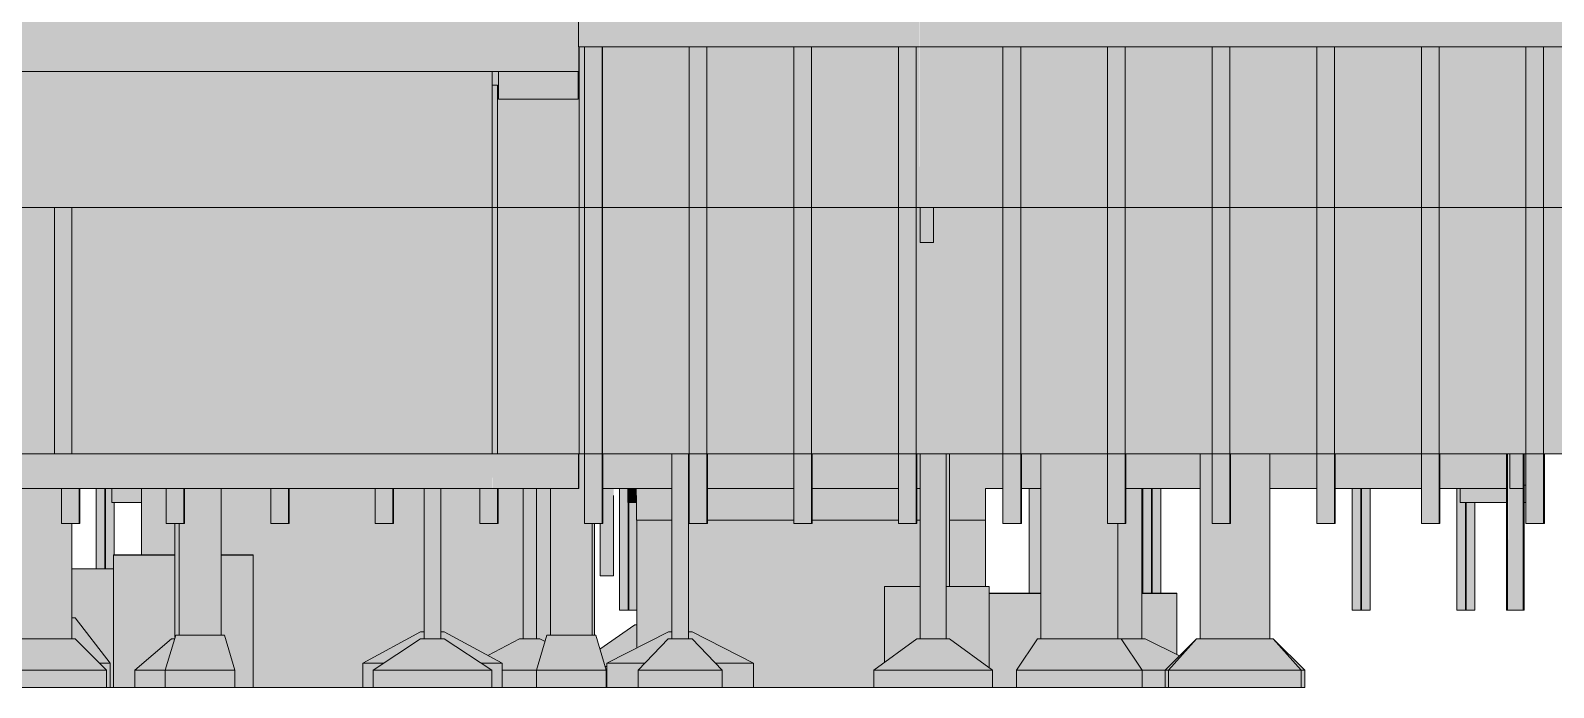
# Model space of a CAD drawing. Header units: centimetres. Extents: x -1139 to 26418, y -889 to 84390.
# Drawn here: x 12272 to 14455, y 73289 to 74231 of the extents above; entities that cross this region are included whole.
import ezdxf

# ---------------------------------------------------------------- set-up
doc = ezdxf.new("R2010")
doc.units = ezdxf.units.CM
doc.linetypes.add('Centro', pattern=[3.175, 0.635, -0.47625, 1.5875, -0.47625])
for name, color, linetype, lineweight in [('A-FLOR-LEVL', 7, 'Continuous', 9), ('A-WALL', 7, 'Continuous', 9), ('S-BEAM', 7, 'Continuous', 9), ('S-COLS', 7, 'Continuous', 9), ('S-FNDN', 7, 'Continuous', 9)]:
    doc.layers.add(name, color=color, linetype=linetype, lineweight=lineweight)

# ---------------------------------------------------------------- blocks, each defined once
blk = doc.blocks.new('PED_SAPATA_RET_R00_2019 - 180 180 29 120 70 25-3038506-CT401 - CORTE ESQ_ BARR')
at = {"layer": 'S-FNDN', "true_color": 0xc0c0c0}
for points in [[(923.2, 73314), (972.8, 73314), (942.8, 73359), (822.8, 73359), (792.8, 73314), (827.8, 73314)], [(923.4, 73289), (972.8, 73289), (972.8, 73314), (792.8, 73314), (792.8, 73289), (923.2, 73289)]]:
    blk.add_hatch(color=9, dxfattribs=at).paths.add_polyline_path(points, flags=0)
at = {"layer": 'S-FNDN'}
for p, q in [((792.8, 73314), (822.8, 73359)), ((822.8, 73359), (942.8, 73359)), ((942.8, 73359), (972.8, 73314)), ((972.8, 73314), (792.8, 73314)), ((792.8, 73314), (972.8, 73314)), ((792.8, 73289), (792.8, 73314)), ((972.8, 73314), (972.8, 73289)), ((972.8, 73289), (792.8, 73289))]:
    blk.add_line(p, q, dxfattribs=at)
blk = doc.blocks.new('PED_SAPATA_RET_R00_2019 - 200 200 34 110 70 25-3038503-CT401 - CORTE ESQ_ BARR')
at = {"layer": 'S-FNDN', "true_color": 0xc0c0c0}
h = blk.add_hatch(color=9, dxfattribs=at)
h.paths.add_polyline_path([(1010.75, 73314), (1050.75, 73359), (1005.75, 73314)], flags=0)
h.paths.add_polyline_path([(1200.75, 73314), (1205.75, 73314), (1160.75, 73359)], flags=0)
h = blk.add_hatch(color=9, dxfattribs=at)
h.paths.add_polyline_path([(1005.75, 73289), (1010.75, 73289), (1010.75, 73314), (1005.75, 73314)], flags=0)
h.paths.add_polyline_path([(1205.75, 73289), (1205.75, 73314), (1200.75, 73314), (1200.75, 73289)], flags=0)
at = {"layer": 'S-FNDN'}
for p, q in [((1005.75, 73314), (1050.75, 73359)), ((1160.75, 73359), (1205.75, 73314)), ((1010.75, 73314), (1005.75, 73314)), ((1005.75, 73314), (1010.75, 73314)), ((1005.75, 73289), (1005.75, 73314)), ((1205.75, 73314), (1200.75, 73314)), ((1200.75, 73314), (1205.75, 73314)), ((1205.75, 73314), (1205.75, 73289)), ((1010.75, 73289), (1005.75, 73289)), ((1205.75, 73289), (1200.75, 73289))]:
    blk.add_line(p, q, dxfattribs=at)
blk = doc.blocks.new('PED_SAPATA_RET_R00_2019 - 110 190 29 110 70 25-3038507-CT401 - CORTE ESQ_ BARR')
at = {"layer": 'S-FNDN', "true_color": 0xc0c0c0}
for points in [[(1155.7, 73314), (1200.7, 73314), (1160.7, 73359), (1050.7, 73359), (1010.7, 73314), (1111.6, 73314)], [(1155.7, 73289), (1200.7, 73289), (1200.7, 73314), (1010.7, 73314), (1010.7, 73289), (1111.6, 73289)]]:
    blk.add_hatch(color=9, dxfattribs=at).paths.add_polyline_path(points, flags=0)
at = {"layer": 'S-FNDN'}
for p, q in [((1010.7, 73314), (1050.7, 73359)), ((1050.7, 73359), (1160.7, 73359)), ((1160.7, 73359), (1200.7, 73314)), ((1200.7, 73314), (1010.7, 73314)), ((1010.7, 73314), (1200.7, 73314)), ((1010.7, 73289), (1010.7, 73314)), ((1200.7, 73314), (1200.7, 73289)), ((1200.7, 73289), (1010.7, 73289))]:
    blk.add_line(p, q, dxfattribs=at)
blk = doc.blocks.new('PED_SAPATA_RET_R00_2019 - 250 170 130 47 70 25-3038508-CT401 - CORTE ESQ_ BARR')
at = {"layer": 'S-FNDN', "true_color": 0xc0c0c0}
for points in [[(588.3, 73314), (758.3, 73314), (696.8, 73359), (649.8, 73359), (603.8, 73325.4)], [(588.3, 73289), (758.3, 73289), (758.3, 73314), (588.3, 73314)]]:
    blk.add_hatch(color=9, dxfattribs=at).paths.add_polyline_path(points, flags=0)
at = {"layer": 'S-FNDN'}
for p, q in [((588.3, 73314), (649.8, 73359)), ((649.8, 73359), (696.8, 73359)), ((696.8, 73359), (758.3, 73314)), ((758.3, 73314), (588.3, 73314)), ((588.3, 73314), (758.3, 73314)), ((588.3, 73289), (588.3, 73314)), ((758.3, 73314), (758.3, 73289)), ((758.3, 73289), (588.3, 73289))]:
    blk.add_line(p, q, dxfattribs=at)
blk = doc.blocks.new('PED_SAPATA_RET_R00_2019 - 410 210 210 34 80 35-3266670-CT401 - CORTE ESQ_ BARR')
at = {"layer": 'S-FNDN', "true_color": 0xc0c0c0}
h = blk.add_hatch(color=9, dxfattribs=at)
h.paths.add_polyline_path([(205.8, 73324), (260.3, 73324), (293.8, 73359), (298.8, 73359), (298.8, 73369), (293.8, 73369), (245.3, 73344.2)], flags=0)
h.paths.add_polyline_path([(370.8, 73324), (415.8, 73324), (327.8, 73369), (322.8, 73369), (322.8, 73359), (327.8, 73359), (361.2, 73324)], flags=0)
h = blk.add_hatch(color=9, dxfattribs=at)
h.paths.add_polyline_path([(250.8, 73289), (250.8, 73314), (260.3, 73324), (205.8, 73324), (205.8, 73289), (248.5, 73289)], flags=0)
h.paths.add_polyline_path([(370.8, 73289), (415.8, 73289), (415.8, 73324), (361.2, 73324), (370.8, 73314)], flags=0)
at = {"layer": 'S-FNDN'}
for p, q in [((205.8, 73324), (293.8, 73369)), ((293.8, 73369), (298.8, 73369)), ((322.8, 73369), (327.8, 73369)), ((327.8, 73369), (415.8, 73324)), ((260.3, 73324), (205.8, 73324)), ((205.8, 73324), (260.3, 73324)), ((205.8, 73289), (205.8, 73324)), ((415.8, 73324), (361.2, 73324)), ((361.2, 73324), (415.8, 73324)), ((415.8, 73324), (415.8, 73289)), ((250.8, 73289), (205.8, 73289)), ((415.8, 73289), (370.8, 73289))]:
    blk.add_line(p, q, dxfattribs=at)
blk = doc.blocks.new('PED_SAPATA_RET_R00_2019 - 150 200 110 29 70 25-3038518-CT401 - CORTE ESQ_ BARR')
at = {"layer": 'S-FNDN', "true_color": 0xc0c0c0}
for points in [[(85.7, 73314), (104.7, 73314), (117.1, 73355.1), (109.7, 73359), (80.7, 73359), (35.3, 73335.1), (55.8, 73324), (55.8, 73314)], [(85.7, 73289), (104.7, 73289), (104.7, 73314), (55.8, 73314), (55.8, 73289)]]:
    blk.add_hatch(color=9, dxfattribs=at).paths.add_polyline_path(points, flags=0)
at = {"layer": 'S-FNDN'}
for p, q in [((35.3, 73335.1), (80.7, 73359)), ((80.7, 73359), (109.7, 73359)), ((109.7, 73359), (117.1, 73355.1)), ((104.7, 73314), (55.8, 73314)), ((55.8, 73314), (104.7, 73314)), ((104.7, 73289), (55.8, 73289))]:
    blk.add_line(p, q, dxfattribs=at)
blk = doc.blocks.new('PED_SAPATA_RET_R00_2019 - 300 300 45 130 90 30-3038526-CT401 - CORTE ESQ_ BARR')
at = {"layer": 'S-FNDN', "true_color": 0xc0c0c0}
for points in [[(204.8, 73319), (205.8, 73319), (205.8, 73324), (248.5, 73345.9), (248.5, 73379), (245.7, 73379), (195.8, 73343.8), (203.3, 73319)], [(204.8, 73289), (205.8, 73289), (205.8, 73319), (203.3, 73319), (204.8, 73314)]]:
    blk.add_hatch(color=9, dxfattribs=at).paths.add_polyline_path(points, flags=0)
at = {"layer": 'S-FNDN'}
for p, q in [((195.8, 73343.8), (245.7, 73379)), ((245.7, 73379), (248.5, 73379)), ((205.8, 73319), (203.3, 73319)), ((203.3, 73319), (205.8, 73319)), ((205.8, 73289), (204.8, 73289))]:
    blk.add_line(p, q, dxfattribs=at)
blk = doc.blocks.new('PED_SAPATA_RET_R00_2019 - 240 240 70 59 70 25-3038530-CT401 - CORTE ESQ_ BARR')
at = {"layer": 'S-FNDN', "true_color": 0xc0c0c0}
for points in [[(972.8, 73314), (1005.7, 73314), (1026.3, 73334.6), (977.3, 73359), (942.8, 73359), (952.6, 73344.2)], [(972.8, 73289), (1005.7, 73289), (1005.7, 73314), (972.8, 73314)]]:
    blk.add_hatch(color=9, dxfattribs=at).paths.add_polyline_path(points, flags=0)
at = {"layer": 'S-FNDN'}
for p, q in [((942.8, 73359), (977.3, 73359)), ((1026.3, 73334.6), (977.3, 73359)), ((1005.7, 73314), (972.8, 73314)), ((972.8, 73314), (1005.7, 73314)), ((1005.7, 73289), (972.8, 73289))]:
    blk.add_line(p, q, dxfattribs=at)
blk = doc.blocks.new('PED_SAPATA_RET_R00_2019 - 240 470 - 135-3038532-CT401 - CORTE ESQ_ BARR')
at = {"layer": 'S-FNDN', "true_color": 0xc0c0c0}
h = blk.add_hatch(color=9, dxfattribs=at)
h.paths.add_polyline_path([(792.8, 73289), (792.8, 73314), (822.8, 73359), (827.7, 73359), (827.7, 73423.9), (753.8, 73423.9), (753.8, 73317.2), (758.3, 73314), (758.3, 73289), (791.9, 73289)], flags=0)
h.paths.add_polyline_path([(1022.7, 73336.4), (1022.7, 73423.9), (972.2, 73423.9), (972.8, 73359), (977.2, 73359), (1010.7, 73342.3)], flags=0)
blk.add_hatch(color=9, dxfattribs=at).paths.add_polyline_path([(1022.7, 73423.9), (1022.7, 73424), (1017.5, 73423.9)], flags=0)
at = {"layer": 'S-FNDN'}
for p, q in [((753.8, 73424), (827.7, 73424)), ((827.7, 73423.9), (753.8, 73423.9)), ((753.8, 73423.9), (827.7, 73423.9)), ((972.2, 73424), (1022.7, 73424)), ((1022.7, 73423.9), (972.2, 73423.9)), ((972.2, 73423.9), (1022.7, 73423.9)), ((1022.7, 73424), (1022.7, 73423.9)), ((1022.7, 73423.9), (1022.7, 73336.4)), ((792.8, 73289), (758.3, 73289))]:
    blk.add_line(p, q, dxfattribs=at)
blk = doc.blocks.new('PED_SAPATA_RET_R00_2019 - 300 500 - 170-3038537-CT401 - CORTE ESQ_ BARR')
at = {"layer": 'S-FNDN', "true_color": 0xc0c0c0}
blk.add_hatch(color=9, dxfattribs=at).paths.add_polyline_path([(-501.2, 73289), (-501.2, 73458.9), (-561.2, 73458.9), (-561.2, 73389), (-556.2, 73389), (-506.2, 73324), (-506.2, 73289)], flags=0)
at = {"layer": 'S-FNDN'}
for p, q in [((-561.2, 73459), (-501.2, 73459)), ((-501.2, 73458.9), (-561.2, 73458.9)), ((-561.2, 73458.9), (-501.2, 73458.9)), ((-501.2, 73289), (-506.2, 73289))]:
    blk.add_line(p, q, dxfattribs=at)
blk = doc.blocks.new('PED_SAPATA_RET_R00_2019 - 600 150 - 145-3038540-CT401 - CORTE ESQ_ BARR')
at = {"layer": 'S-FNDN', "true_color": 0xc0c0c0}
h = blk.add_hatch(color=9, dxfattribs=at)
h.paths.add_polyline_path([(753.8, 73317.2), (753.8, 73433.9), (691.8, 73433.9), (691.8, 73359), (696.8, 73359), (748.5, 73321.1)], flags=0)
h.paths.add_polyline_path([(603.8, 73325.4), (649.8, 73359), (654.8, 73359), (654.8, 73433.9), (603.8, 73433.9), (603.8, 73359)], flags=0)
at = {"layer": 'S-FNDN'}
for p, q in [((603.8, 73433.9), (603.8, 73434)), ((603.8, 73434), (654.8, 73434)), ((654.8, 73433.9), (603.8, 73433.9)), ((603.8, 73433.9), (654.8, 73433.9)), ((603.8, 73325.4), (603.8, 73433.9)), ((691.8, 73434), (753.8, 73434)), ((753.8, 73433.9), (691.8, 73433.9)), ((691.8, 73433.9), (753.8, 73433.9)), ((753.8, 73434), (753.8, 73433.9)), ((753.8, 73433.9), (753.8, 73317.2))]:
    blk.add_line(p, q, dxfattribs=at)
blk = doc.blocks.new('Estaca W Gerdau - W250X73-3510940-CT401 - CORTE ESQ_ BARR')
at = {"layer": 'S-FNDN', "true_color": 0xacb7d2}
for points in [[(349, 73524), (349, 74207), (323.6, 74207), (323.6, 73524)], [(349.1, 73524), (349.9, 73524), (349.9, 73624), (349.1, 73623.6), (349.1, 73528)], [(349.9, 73524), (350, 73524), (349.9, 73528)]]:
    blk.add_hatch(color=9, dxfattribs=at).paths.add_polyline_path(points, flags=0)
at = {"layer": 'S-FNDN'}
for p, q in [((323.6, 74207), (323.6, 73524)), ((349, 74207), (349, 73524)), ((349.1, 74207), (349.1, 73524)), ((349.9, 73624), (349.9, 73524)), ((350, 73524), (350, 73624)), ((349, 73524), (323.6, 73524)), ((349.9, 73524), (349, 73524)), ((349.1, 73524), (349, 73524)), ((350, 73524), (349.9, 73524))]:
    blk.add_line(p, q, dxfattribs=at)
blk = doc.blocks.new('Estaca W Gerdau - W250X73-V5-CT401 - CORTE ESQ_ BARR')
at = {"layer": 'S-FNDN', "true_color": 0xacb7d2}
for points in [[(473.6, 73524), (499, 73524), (499, 74207), (473.6, 74207), (473.6, 73528)], [(499.9, 73524), (499.9, 73624), (499, 73624), (499, 73524)]]:
    blk.add_hatch(color=9, dxfattribs=at).paths.add_polyline_path(points, flags=0)
at = {"layer": 'S-FNDN'}
for p, q in [((473.6, 74207), (473.6, 73524)), ((499, 74207), (499, 73524)), ((499, 74207), (499, 73524)), ((499.9, 73624), (499.9, 73524)), ((500, 73524), (500, 73624)), ((499, 73524), (473.6, 73524)), ((499.9, 73524), (499, 73524)), ((499, 73524), (499, 73524)), ((500, 73524), (499.9, 73524))]:
    blk.add_line(p, q, dxfattribs=at)
blk = doc.blocks.new('Estaca W Gerdau - W250X73-V6-CT401 - CORTE ESQ_ BARR')
at = {"layer": 'S-FNDN', "true_color": 0xacb7d2}
for points in [[(648.9, 73524), (648.9, 74207), (623.5, 74207), (623.5, 73524)], [(649.8, 73524), (649.8, 73624), (648.9, 73624), (648.9, 73524)], [(649.8, 73524), (649.8, 73524), (649.8, 73528)]]:
    blk.add_hatch(color=9, dxfattribs=at).paths.add_polyline_path(points, flags=0)
at = {"layer": 'S-FNDN'}
for p, q in [((623.5, 74207), (623.5, 73524)), ((648.9, 74207), (648.9, 73524)), ((648.9, 74207), (648.9, 73524)), ((649.8, 73624), (649.8, 73524)), ((649.8, 73524), (649.8, 73624)), ((648.9, 73524), (623.5, 73524)), ((649.8, 73524), (648.9, 73524)), ((648.9, 73524), (648.9, 73524)), ((649.8, 73524), (649.8, 73524))]:
    blk.add_line(p, q, dxfattribs=at)
blk = doc.blocks.new('Estaca W Gerdau - W250X73-4077513-CT401 - CORTE ESQ_ BARR')
at = {"layer": 'S-FNDN', "true_color": 0xacb7d2}
for points in [[(1496.2, 73400), (1496.2, 73624), (1494.8, 73624), (1494.8, 73400)], [(1496.4, 73400), (1497.5, 73400), (1497.2, 73624), (1496.2, 73623.5), (1496.2, 73400)], [(1497.5, 73400), (1517.5, 73400), (1517.5, 73574), (1499.8, 73574), (1499.8, 73624), (1497.5, 73623.7), (1497.5, 73528)], [(1520.2, 73400), (1520.2, 73624), (1518.8, 73624), (1518.8, 73400)], [(1518.6, 73400), (1518.8, 73400), (1518.4, 73574), (1517.5, 73574), (1517.5, 73400), (1518.1, 73400)]]:
    blk.add_hatch(color=9, dxfattribs=at).paths.add_polyline_path(points, flags=0)
at = {"layer": 'S-FNDN'}
for p, q in [((1494.8, 73624), (1494.8, 73400)), ((1496.2, 73624), (1496.2, 73400)), ((1520.2, 73400), (1520.2, 73624)), ((1518.8, 73574), (1518.8, 73400)), ((1496.2, 73400), (1494.8, 73400)), ((1497.5, 73400), (1496.2, 73400)), ((1517.5, 73400), (1497.5, 73400)), ((1518.8, 73400), (1517.5, 73400)), ((1520.2, 73400), (1518.8, 73400))]:
    blk.add_line(p, q, dxfattribs=at)
blk = doc.blocks.new('Estaca W Gerdau - W250X73-V7-CT401 - CORTE ESQ_ BARR')
at = {"layer": 'S-FNDN', "true_color": 0xacb7d2}
h = blk.add_hatch(color=9, dxfattribs=at)
h.paths.add_polyline_path([(-501.2, 73459), (-501.2, 73479), (-500.6, 73479), (-500.6, 73554), (-503.8, 73554), (-503.8, 73574), (-526, 73574), (-526, 73459)], flags=0)
h.paths.add_polyline_path([(-526, 74272.1), (-500.6, 74277.1), (-500.6, 74503), (-526, 74503), (-526, 74286.5)], flags=0)
h.paths.add_polyline_path([(-500.6, 74564), (-500.6, 74761), (-526, 74761), (-526, 74568.5)], flags=0)
at = {"layer": 'S-FNDN'}
for p, q in [((-526, 74761), (-526, 74568.5)), ((-513.7, 74566.3), (-513.7, 74761)), ((-512.9, 74761), (-512.9, 74566.2)), ((-500.6, 74761), (-500.6, 74564)), ((-526, 74503), (-526, 74272.1)), ((-513.7, 74274.5), (-513.7, 74503)), ((-512.9, 74503), (-512.9, 74274.7)), ((-500.6, 74503), (-500.6, 74277.1)), ((-526, 73574), (-526, 73458.9)), ((-513.7, 73458.9), (-513.7, 73574)), ((-512.9, 73574), (-512.9, 73458.9)), ((-500.6, 73554), (-500.6, 73478.9))]:
    blk.add_line(p, q, dxfattribs=at)
blk = doc.blocks.new('Estaca W Gerdau - W250X73-4068957-CT401 - CORTE ESQ_ BARR')
at = {"layer": 'S-FNDN', "true_color": 0xacb7d2}
h = blk.add_hatch(color=9, dxfattribs=at)
h.paths.add_polyline_path([(248.5, 73400), (248.4, 73554), (235.7, 73554), (235.7, 73574), (224, 73574), (224, 73400)], flags=0)
h.paths.add_polyline_path([(224, 74265), (249.4, 74265), (249.4, 74376.1), (224, 74371.1), (224, 74329.4)], flags=0)
h.paths.add_polyline_path([(224, 74422.1), (249.4, 74427.4), (249.4, 74503), (224, 74503), (224, 74427.4)], flags=0)
h.paths.add_polyline_path([(224, 74623), (249.4, 74623), (249.4, 74690), (224, 74690), (224, 74631)], flags=0)
at = {"layer": 'S-FNDN'}
for p, q in [((224, 74690), (224, 74623)), ((236.3, 74623), (236.3, 74690)), ((237.1, 74690), (237.1, 74623)), ((249.4, 74690), (249.4, 74623)), ((224, 74503), (224, 74422.1)), ((236.3, 74424.5), (236.3, 74503)), ((237.1, 74503), (237.1, 74424.7)), ((249.4, 74503), (249.4, 74427.1)), ((224, 74371.1), (224, 74265)), ((236.3, 74265), (236.3, 74373.5)), ((237.1, 74373.7), (237.1, 74265)), ((249.4, 74376.1), (249.4, 74265)), ((224, 73574), (224, 73400)), ((236.3, 73400), (236.3, 73554)), ((237.1, 73554), (237.1, 73400)), ((248.5, 73400), (224, 73400))]:
    blk.add_line(p, q, dxfattribs=at)
blk = doc.blocks.new('Estaca W Gerdau - W250X73-4068932-CT401 - CORTE ESQ_ BARR')
at = {"layer": 'S-FNDN', "true_color": 0xacb7d2}
h = blk.add_hatch(color=9, dxfattribs=at)
h.paths.add_polyline_path([(999.4, 73424), (999.4, 73574), (974, 73574), (974, 73424)], flags=0)
h.paths.add_polyline_path([(999.4, 74553), (999.4, 74653), (974, 74653), (974, 74553)], flags=0)
at = {"layer": 'S-FNDN'}
for p, q in [((974, 74653), (974, 74553)), ((986.3, 74553), (986.3, 74653)), ((987.1, 74653), (987.1, 74553)), ((999.4, 74653), (999.4, 74553)), ((974, 73574), (974, 73423.9)), ((986.3, 73423.9), (986.3, 73574)), ((987.1, 73574), (987.1, 73423.9)), ((999.4, 73574), (999.4, 73423.9))]:
    blk.add_line(p, q, dxfattribs=at)
blk = doc.blocks.new('Estaca W Gerdau - W250X73-V8-CT401 - CORTE ESQ_ BARR')
at = {"layer": 'S-FNDN', "true_color": 0xacb7d2}
h = blk.add_hatch(color=9, dxfattribs=at)
h.paths.add_polyline_path([(1299.4, 73400), (1299.4, 73574), (1274, 73574), (1274, 73400)], flags=0)
h.paths.add_polyline_path([(1288.7, 74445), (1288.7, 74454), (1274, 74454), (1274, 74445)], flags=0)
h.paths.add_polyline_path([(1299.4, 74642), (1299.4, 74653), (1274, 74653), (1274, 74642), (1288.7, 74642)], flags=0)
at = {"layer": 'S-FNDN'}
for p, q in [((1274, 74653), (1274, 74642)), ((1286.3, 74642), (1286.3, 74653)), ((1287.1, 74653), (1287.1, 74642)), ((1299.4, 74653), (1299.4, 74642)), ((1274, 74454), (1274, 74445)), ((1286.3, 74445), (1286.3, 74454)), ((1287.1, 74454), (1287.1, 74445)), ((1274, 73574), (1274, 73400)), ((1286.3, 73400), (1286.3, 73574)), ((1287.1, 73574), (1287.1, 73400)), ((1299.4, 73574), (1299.4, 73400)), ((1299.4, 73400), (1274, 73400))]:
    blk.add_line(p, q, dxfattribs=at)
blk = doc.blocks.new('Estaca W Gerdau - W250X73-V9-CT401 - CORTE ESQ_ BARR')
at = {"layer": 'S-FNDN', "true_color": 0xacb7d2}
h = blk.add_hatch(color=9, dxfattribs=at)
h.paths.add_polyline_path([(1449.4, 73400), (1449.4, 73554), (1428.8, 73554), (1428.8, 73574), (1424, 73574), (1424, 73400)], flags=0)
h.paths.add_polyline_path([(1449.4, 74277), (1449.4, 74493), (1424, 74493), (1424, 74277), (1445.1, 74277)], flags=0)
h.paths.add_polyline_path([(1439.7, 74642), (1449.4, 74642), (1449.4, 74653), (1424, 74653), (1424, 74642)], flags=0)
at = {"layer": 'S-FNDN'}
for p, q in [((1424, 74653), (1424, 74642)), ((1436.3, 74642), (1436.3, 74653)), ((1437.1, 74653), (1437.1, 74642)), ((1449.4, 74653), (1449.4, 74642)), ((1424, 74493), (1424, 74277)), ((1436.3, 74277), (1436.3, 74493)), ((1437.1, 74493), (1437.1, 74277)), ((1449.4, 74493), (1449.4, 74277)), ((1424, 73574), (1424, 73400)), ((1436.3, 73400), (1436.3, 73554)), ((1437.1, 73554), (1437.1, 73400)), ((1449.4, 73554), (1449.4, 73400)), ((1449.4, 73400), (1424, 73400))]:
    blk.add_line(p, q, dxfattribs=at)
blk = doc.blocks.new('Estaca W Gerdau - W250X73-3548555-CT401 - CORTE ESQ_ BARR')
at = {"layer": 'S-FNDN', "true_color": 0xacb7d2}
h = blk.add_hatch(color=9, dxfattribs=at)
h.paths.add_polyline_path([(23.7, 73524), (49.1, 73524), (49.1, 73574), (23.7, 73574), (23.7, 73528)], flags=0)
h.paths.add_polyline_path([(49.1, 73624), (49.1, 74152), (41.6, 74152), (41.6, 73624)], flags=0)
blk.add_hatch(color=9, dxfattribs=at).paths.add_polyline_path([(50, 73524), (50, 73574), (49.1, 73574), (49.1, 73524)], flags=0)
at = {"layer": 'S-FNDN'}
for p, q in [((49.1, 74152), (41.5, 74152)), ((49.1, 74152), (49.1, 73624)), ((49.1, 74152), (49.1, 74152)), ((23.7, 73574), (23.7, 73524)), ((49.1, 73574), (49.1, 73524)), ((49.1, 73574), (49.1, 73524)), ((50, 73574), (50, 73524)), ((50, 73524), (50, 73574)), ((49.1, 73524), (23.7, 73524)), ((50, 73524), (49.1, 73524)), ((49.1, 73524), (49.1, 73524)), ((50, 73524), (50, 73524))]:
    blk.add_line(p, q, dxfattribs=at)
blk = doc.blocks.new('Estaca W Gerdau - W250X73-V14-CT401 - CORTE ESQ_ BARR')
at = {"layer": 'S-FNDN', "true_color": 0xacb7d2}
for points in [[(-100.8, 73524), (-100.8, 73574), (-126.2, 73574), (-126.2, 73524)], [(-100.8, 73524), (-99.9, 73524), (-99.9, 73574), (-100.8, 73574), (-100.8, 73528)], [(-100.8, 73524), (-100.8, 73524), (-100.8, 73528)]]:
    blk.add_hatch(color=9, dxfattribs=at).paths.add_polyline_path(points, flags=0)
at = {"layer": 'S-FNDN'}
for p, q in [((-126.2, 73574), (-126.2, 73524)), ((-100.8, 73574), (-100.8, 73524)), ((-100.8, 73574), (-100.8, 73524)), ((-99.9, 73574), (-99.9, 73524)), ((-99.9, 73524), (-99.9, 73574)), ((-100.8, 73524), (-126.2, 73524)), ((-99.9, 73524), (-100.8, 73524)), ((-100.8, 73524), (-100.8, 73524)), ((-99.9, 73524), (-99.9, 73524))]:
    blk.add_line(p, q, dxfattribs=at)
blk = doc.blocks.new('Estaca W Gerdau - W250X73-V15-CT401 - CORTE ESQ_ BARR')
at = {"layer": 'S-FNDN', "true_color": 0xacb7d2}
for points in [[(-276.1, 73524), (-250.7, 73524), (-250.7, 73574), (-276.1, 73574), (-276.1, 73528)], [(-250.7, 73524), (-249.8, 73524), (-249.8, 73574), (-250.7, 73574), (-250.7, 73528)]]:
    blk.add_hatch(color=9, dxfattribs=at).paths.add_polyline_path(points, flags=0)
at = {"layer": 'S-FNDN'}
for p, q in [((-276.1, 73574), (-276.1, 73524)), ((-250.7, 73574), (-250.7, 73524)), ((-250.7, 73574), (-250.7, 73524)), ((-249.8, 73574), (-249.8, 73524)), ((-249.8, 73524), (-249.8, 73574)), ((-250.7, 73524), (-276.1, 73524)), ((-249.8, 73524), (-250.7, 73524)), ((-250.7, 73524), (-250.7, 73524)), ((-249.8, 73524), (-249.8, 73524))]:
    blk.add_line(p, q, dxfattribs=at)

msp = doc.modelspace()

# ---------------------------------------------------------------- hatches: boundary and pattern name
at = {"layer": 'A-WALL', "true_color": 0xc0c0c0}
for points in [[(13058.39, 74172), (13058.73, 74172), (13058.39, 74207)], [(11630.55, 73624), (12306.81, 73624), (12306.81, 73977), (12331.81, 73977), (12331.81, 73624), (12934.29, 73624), (12934.29, 74172), (11630.55, 74172), (11630.55, 73711.86)], [(12941.89, 73624), (13058.73, 73624), (13058.73, 74172), (12934.29, 74172), (12934.39, 74152), (12941.89, 74152), (12941.89, 73711.86)], [(14411.55, 73574), (14411.55, 73624), (14392.55, 73624), (14392.55, 73574), (14410.28, 73574)]]:
    msp.add_hatch(color=9, dxfattribs=at).paths.add_polyline_path(points, flags=0)
h = msp.add_hatch(color=9, dxfattribs=at)
h.paths.add_polyline_path([(13058.73, 73624), (13066.55, 73624), (13066.55, 74207), (13058.73, 74207), (13058.73, 73711.86)], flags=0)
h.paths.add_polyline_path([(13216.44, 73624), (13216.44, 74207), (13091.99, 74207), (13091.99, 73624), (13157.57, 73624)], flags=0)
h.paths.add_polyline_path([(13241.87, 73624), (13366.41, 73624), (13366.41, 74207), (13241.87, 74207), (13241.87, 73711.86)], flags=0)
h.paths.add_polyline_path([(13391.85, 73624), (13516.29, 73624), (13516.29, 74207), (13391.85, 74207), (13391.85, 73895.68)], flags=0)
h.paths.add_polyline_path([(13541.72, 73624), (13547.18, 73624), (13546.95, 74207), (13541.72, 74207), (13541.72, 73895.68)], flags=0)
h = msp.add_hatch(color=9, dxfattribs=at)
h.paths.add_polyline_path([(13547.18, 73624), (13666.18, 73624), (13666.18, 74207), (13547.18, 74207), (13547.18, 73895.68)], flags=0)
h.paths.add_polyline_path([(14291.17, 73624), (14415.63, 73624), (14415.63, 74207), (14291.17, 74207), (14291.17, 73838.1)], flags=0)
h.paths.add_polyline_path([(14192.6, 73624), (14265.74, 73624), (14265.74, 74207), (14141.28, 74207), (14141.28, 73624)], flags=0)
h.paths.add_polyline_path([(13691.61, 73624), (13816.03, 73624), (13816.03, 74207), (13691.61, 74207), (13691.61, 73895.68)], flags=0)
h.paths.add_polyline_path([(13841.47, 73624), (13965.96, 73624), (13965.96, 74207), (13841.47, 74207), (13841.47, 73711.86)], flags=0)
h.paths.add_polyline_path([(13991.39, 73624), (14115.85, 73624), (14115.85, 74207), (13991.39, 74207), (13991.39, 73711.86)], flags=0)
h.paths.add_polyline_path([(14441.06, 73624), (14565.52, 73624), (14565.52, 74207), (14441.06, 74207), (14441.06, 73711.86)], flags=0)
h.paths.add_polyline_path([(14590.95, 73624), (14675.1, 73624), (14675.1, 74207), (14656.55, 74207), (14656.33, 74207), (14590.95, 74207), (14590.95, 73670.92)], flags=0)
at = {"layer": 'S-BEAM', "true_color": 0xc0c0c0}
for points in [[(14286.7, 74207), (14655.87, 74207), (14655.87, 74265), (13546.95, 74265), (13547.18, 74207), (14192.6, 74207)], [(12404.81, 74172), (12485.55, 74172), (12485.55, 74253), (12064.05, 74253), (12064.05, 74172), (12331.55, 74172)], [(13017.55, 74172), (13017.55, 74253), (12545.55, 74253), (12545.55, 74172), (12943.42, 74172)], [(13157.57, 74207), (13546.95, 74207), (13546.95, 74253), (13057.95, 74253), (13057.95, 74207), (13063.47, 74207)], [(12875.28, 73574), (12933.77, 73574), (12933.77, 73624), (11630.55, 73624), (11630.55, 73574), (12687.1, 73574)], [(13057.68, 73574), (13057.68, 73624), (12933.77, 73624), (12934.29, 73574), (13017.55, 73574)], [(13058.39, 73574), (13058.39, 73624), (13057.68, 73624), (13057.68, 73574)], [(13157.57, 73574), (13191.55, 73574), (13191.55, 73624), (13092.89, 73624), (13092.89, 73574), (13141.28, 73574)], [(13910.32, 73574), (13948.55, 73574), (13948.55, 73624), (13842.38, 73624), (13842.38, 73574), (13865.05, 73574)]]:
    msp.add_hatch(color=9, dxfattribs=at).paths.add_polyline_path(points, flags=0)
h = msp.add_hatch(color=9, dxfattribs=at)
h.paths.add_polyline_path([(13216.44, 73574), (13216.44, 73624), (13215.55, 73624), (13215.55, 73574)], flags=0)
h.paths.add_polyline_path([(13547.55, 73574), (13547.18, 73624), (13542.64, 73624), (13542.64, 73574), (13547.18, 73574)], flags=0)
h.paths.add_polyline_path([(13242.78, 73574), (13366.41, 73574), (13366.41, 73624), (13242.78, 73623.47)], flags=0)
h.paths.add_polyline_path([(13516.29, 73574), (13516.29, 73624), (13392.76, 73624), (13392.76, 73574), (13439.85, 73574)], flags=0)
h = msp.add_hatch(color=9, dxfattribs=at)
h.paths.add_polyline_path([(13242.78, 73529), (13366.41, 73529), (13366.41, 73574), (13242.78, 73574), (13242.78, 73529.47)], flags=0)
h.paths.add_polyline_path([(13516.29, 73529), (13516.29, 73574), (13392.76, 73574), (13392.76, 73529), (13439.85, 73529)], flags=0)
h.paths.add_polyline_path([(13628.04, 73529), (13641.28, 73529), (13641.28, 73624), (13589.55, 73624), (13589.55, 73529)], flags=0)
h.paths.add_polyline_path([(13547.18, 73529), (13547.55, 73529), (13547.18, 73574), (13542.64, 73574), (13542.64, 73529)], flags=0)
h = msp.add_hatch(color=9, dxfattribs=at)
h.paths.add_polyline_path([(13641.28, 73574), (13666.18, 73574), (13666.18, 73624), (13641.28, 73624)], flags=0)
h.paths.add_polyline_path([(13703.55, 73574), (13720.55, 73574), (13720.55, 73624), (13692.53, 73624), (13692.53, 73574)], flags=0)
h = msp.add_hatch(color=9, dxfattribs=at)
h.paths.add_polyline_path([(14192.6, 73574), (14265.74, 73574), (14265.74, 73624), (14142.2, 73624), (14142.2, 73574)], flags=0)
h.paths.add_polyline_path([(14048.55, 73574), (14115.85, 73574), (14115.85, 73624), (14048.55, 73624), (14048.55, 73579.21)], flags=0)
h.paths.add_polyline_path([(14387.57, 73574), (14387.57, 73624), (14292.09, 73624), (14292.09, 73574), (14380.79, 73574)], flags=0)
h = msp.add_hatch(color=9, dxfattribs=at)
h.paths.add_polyline_path([(13188.36, 73529), (13191.55, 73529), (13191.55, 73574), (13141.18, 73574), (13141.28, 73529), (13157.57, 73529)], flags=0)
h.paths.add_polyline_path([(13216.44, 73529), (13216.44, 73574), (13215.55, 73574), (13215.55, 73529)], flags=0)
at = {"layer": 'S-COLS', "true_color": 0xc0c0c0}
h = msp.add_hatch(color=9, dxfattribs=at)
h.paths.add_polyline_path([(12240.05, 73359), (12331.55, 73359), (12331.06, 73524), (12316.9, 73524), (12316.9, 73574), (12211.55, 73574), (12211.55, 73359)], flags=0)
h.paths.add_polyline_path([(12234.77, 74253), (12331.55, 74253), (12331.55, 74265), (12211.55, 74265), (12211.55, 74253)], flags=0)
h = msp.add_hatch(color=9, dxfattribs=at)
h.paths.add_polyline_path([(12504.55, 73364), (12545.55, 73364), (12545.55, 73574), (12493.12, 73574), (12493.07, 73524), (12485.55, 73524), (12485.55, 73364), (12504.29, 73364)], flags=0)
h.paths.add_polyline_path([(12485.55, 74172), (12545.55, 74172), (12545.55, 74253), (12485.55, 74253)], flags=0)
h = msp.add_hatch(color=9, dxfattribs=at)
h.paths.add_polyline_path([(13063.47, 73364), (13077.55, 73364), (13077.55, 73524), (13066.55, 73524), (13066.55, 73624), (13058.39, 73624), (13058.39, 73574), (13017.55, 73574), (13017.55, 73364)], flags=0)
h.paths.add_polyline_path([(13058.39, 74172), (13057.95, 74253), (13017.55, 74253), (13017.55, 74172), (13057.95, 74172)], flags=0)
for points in [[(12310.72, 73624), (12331.81, 73624), (12331.81, 73977), (12306.81, 73977), (12306.81, 73624)], [(13215.55, 73359), (13215.55, 73624), (13191.55, 73624), (13191.55, 73359)], [(13584.55, 73359), (13584.55, 73624), (13547.55, 73624), (13547.55, 73359)], [(13589.55, 73434), (13589.55, 73624), (13584.55, 73624), (13584.55, 73434)], [(13827.94, 73359), (13830.55, 73359), (13830.02, 73524), (13816.03, 73524), (13816.03, 73624), (13720.55, 73624), (13720.55, 73359), (13816.95, 73359)], [(13991.34, 73359), (14048.55, 73359), (14048.55, 73624), (13992.31, 73624), (13992.26, 73524), (13965.96, 73524), (13965.96, 73624), (13948.55, 73624), (13948.55, 73359), (13981.27, 73359)], [(12478.68, 73479), (12479.55, 73479), (12479.31, 73524), (12466.79, 73524), (12466.79, 73574), (12431.55, 73574), (12431.55, 73479), (12467.69, 73479)], [(12836.55, 73359), (12860.55, 73359), (12860.55, 73574), (12836.55, 73574), (12836.55, 73378.19)], [(12997.55, 73359), (12997.55, 73574), (12978.55, 73574), (12978.55, 73359)], [(13108.05, 73449), (13108.05, 73574), (13092.89, 73574), (13092.84, 73524), (13089.05, 73524), (13089.05, 73449), (13098.55, 73449)], [(13720.55, 73424), (13720.55, 73574), (13703.55, 73574), (13703.55, 73424)], [(13830.55, 73359), (13865.05, 73359), (13865.05, 73574), (13842.38, 73574), (13842.33, 73524), (13830.55, 73524), (13830.55, 73366.5)], [(12479.55, 73360.67), (12480.68, 73364), (12485.55, 73364), (12485.55, 73524), (12479.55, 73524), (12479.55, 73364)]]:
    msp.add_hatch(color=9, dxfattribs=at).paths.add_polyline_path(points, flags=0)
at = {"layer": 'S-FNDN', "true_color": 0xc0c0c0}
for points in [[(14415.63, 73579), (14415.63, 73624), (14412.97, 73624), (14412.97, 73579)], [(12404.81, 73554), (12431.55, 73554), (12431.55, 73574), (12389.05, 73574), (12389.05, 73554)], [(13128.55, 73554), (13141.18, 73554), (13141.18, 73574), (13128.55, 73574), (13128.55, 73564)], [(12480.68, 73314), (12565.55, 73314), (12550.55, 73364), (12480.55, 73364), (12465.55, 73314)], [(12997.55, 73314), (13097.55, 73314), (13082.55, 73364), (13012.55, 73364), (13009.89, 73355.14)], [(12161.55, 73314), (12381.55, 73314), (12336.55, 73359), (12206.55, 73359), (12171.55, 73324)], [(12465.55, 73314), (12479.05, 73359), (12474.55, 73359), (12422.05, 73314)], [(12766.59, 73314), (12933.55, 73314), (12865.55, 73359), (12831.55, 73359), (12763.55, 73314)], [(13251.66, 73314), (13263.55, 73314), (13220.55, 73359), (13186.55, 73359), (13143.55, 73314)], [(12161.55, 73289), (12381.55, 73289), (12381.55, 73314), (12161.55, 73314)], [(12422.05, 73289), (12465.55, 73289), (12465.55, 73314), (12422.05, 73314)], [(12504.55, 73289), (12565.55, 73289), (12565.55, 73314), (12465.55, 73314), (12465.55, 73289), (12498.91, 73289)], [(12791.97, 73289), (12933.55, 73289), (12933.55, 73314), (12763.55, 73314), (12763.55, 73289), (12766.59, 73289)], [(13097.55, 73289), (13097.55, 73314), (12997.55, 73314), (12997.55, 73289), (13088.05, 73289)], [(13263.55, 73289), (13263.55, 73314), (13143.55, 73314), (13143.55, 73289), (13251.66, 73289)]]:
    msp.add_hatch(color=9, dxfattribs=at).paths.add_polyline_path(points, flags=0)
h = msp.add_hatch(color=9, dxfattribs=at)
h.paths.add_polyline_path([(12591.63, 73289), (12748.55, 73289), (12748.55, 73324), (12831.55, 73369), (12836.55, 73369), (12836.55, 73574), (12792.91, 73574), (12792.86, 73524), (12766.59, 73524), (12766.59, 73574), (12643.02, 73574), (12642.97, 73524), (12616.69, 73524), (12616.69, 73574), (12545.55, 73574), (12545.55, 73479), (12591.63, 73478.9)], flags=0)
h.paths.add_polyline_path([(12928.1, 73335.08), (12973.55, 73359), (12978.55, 73359), (12978.55, 73574), (12942.81, 73574), (12942.76, 73524), (12916.48, 73524), (12916.48, 73574), (12860.55, 73574), (12860.55, 73369), (12865.55, 73369), (12916.48, 73341.38)], flags=0)
h.paths.add_polyline_path([(13009.89, 73355.14), (13012.55, 73364), (13017.55, 73364), (13017.55, 73574), (12997.55, 73574), (12997.55, 73359), (13002.55, 73359)], flags=0)
h.paths.add_polyline_path([(13078.45, 73364), (13080.68, 73364), (13080.53, 73524), (13077.55, 73524), (13077.55, 73364)], flags=0)
h = msp.add_hatch(color=9, dxfattribs=at)
h.paths.add_polyline_path([(14387.57, 73554), (14387.57, 73574), (14321.55, 73574), (14321.55, 73554), (14380.79, 73554)], flags=0)
h.paths.add_polyline_path([(14412.97, 73554), (14415.63, 73554), (14415.63, 73579), (14412.97, 73579), (14412.97, 73574)], flags=0)
h = msp.add_hatch(color=9, dxfattribs=at)
h.paths.add_polyline_path([(13391.85, 73289), (13481.05, 73289), (13481.05, 73314), (13496.65, 73325.41), (13496.65, 73434), (13547.55, 73434), (13547.18, 73528.9), (13542.64, 73528.9), (13542.59, 73524), (13516.29, 73524), (13516.29, 73528.9), (13392.76, 73528.9), (13392.71, 73524), (13366.41, 73524), (13366.41, 73528.9), (13242.78, 73528.9), (13242.72, 73524), (13216.44, 73524), (13216.44, 73528.9), (13215.55, 73528.9), (13215.55, 73369), (13220.55, 73369), (13308.55, 73324), (13308.55, 73289), (13391.79, 73289)], flags=0)
h.paths.add_polyline_path([(13141.28, 73345.85), (13186.55, 73369), (13191.55, 73369), (13191.55, 73528.9), (13141.28, 73528.9), (13141.28, 73369)], flags=0)
h.paths.add_polyline_path([(13589.55, 73434), (13641.28, 73434), (13641.28, 73528.9), (13589.55, 73528.9), (13589.55, 73528.04)], flags=0)
h = msp.add_hatch(color=9, dxfattribs=at)
h.paths.add_polyline_path([(13641.28, 73528.9), (13641.28, 73529), (13628.04, 73528.9)], flags=0)
h.paths.add_polyline_path([(13547.55, 73528.9), (13547.18, 73529), (13547.18, 73528.9)], flags=0)
h.paths.add_polyline_path([(13516.29, 73528.9), (13516.29, 73529), (13439.85, 73528.9)], flags=0)
h = msp.add_hatch(color=9, dxfattribs=at)
h.paths.add_polyline_path([(12565.55, 73289), (12591.63, 73289), (12591.63, 73478.9), (12545.55, 73478.9), (12545.55, 73364), (12550.55, 73364), (12565.55, 73314)], flags=0)
h.paths.add_polyline_path([(12422.05, 73289), (12422.05, 73314), (12474.55, 73359), (12479.05, 73359), (12479.55, 73360.67), (12479.55, 73478.9), (12391.63, 73478.9), (12391.63, 73289)], flags=0)
h = msp.add_hatch(color=9, dxfattribs=at)
h.paths.add_polyline_path([(12479.55, 73478.9), (12479.31, 73479), (12479.31, 73478.9)], flags=0)
h.paths.add_polyline_path([(12591.63, 73478.9), (12591.63, 73479), (12545.55, 73478.9)], flags=0)
h = msp.add_hatch(color=9, dxfattribs=at)
h.paths.add_polyline_path([(12386.55, 73324), (12336.55, 73389), (12331.55, 73389), (12331.55, 73359), (12336.55, 73359), (12371.55, 73324), (12381.55, 73324)], flags=0)
h.paths.add_polyline_path([(12122.53, 73324), (12171.55, 73324), (12206.55, 73359), (12211.55, 73359), (12211.55, 73389), (12166.55, 73389), (12116.55, 73324)], flags=0)
h = msp.add_hatch(color=9, dxfattribs=at)
h.paths.add_polyline_path([(12778.66, 73324), (12831.55, 73359), (12836.55, 73359), (12836.55, 73369), (12831.55, 73369), (12748.55, 73324), (12766.59, 73324)], flags=0)
h.paths.add_polyline_path([(12933.55, 73324), (12948.55, 73324), (12865.55, 73369), (12860.55, 73369), (12860.55, 73359), (12865.55, 73359), (12918.44, 73324)], flags=0)
h = msp.add_hatch(color=9, dxfattribs=at)
h.paths.add_polyline_path([(12116.55, 73289), (12161.55, 73289), (12161.55, 73314), (12171.55, 73324), (12116.55, 73324)], flags=0)
h.paths.add_polyline_path([(12386.55, 73289), (12386.55, 73324), (12371.55, 73324), (12381.55, 73314), (12381.55, 73289)], flags=0)
h = msp.add_hatch(color=9, dxfattribs=at)
h.paths.add_polyline_path([(12748.55, 73289), (12763.55, 73289), (12763.55, 73314), (12778.66, 73324), (12748.55, 73324), (12748.55, 73314)], flags=0)
h.paths.add_polyline_path([(12933.55, 73289), (12948.55, 73289), (12948.55, 73324), (12918.44, 73324), (12933.55, 73314)], flags=0)

# ---------------------------------------------------------------- linework, layer by layer
at = {"layer": 'A-FLOR-LEVL', "linetype": 'Centro'}
for p, q in [((11368.8, 73977), (16137.61, 73977)), ((11368.8, 73624), (16137.61, 73624))]:
    msp.add_line(p, q, dxfattribs=at)
at = {"layer": 'A-WALL'}
for p, q in [((13058.39, 74172), (13058.39, 74207)), ((13058.73, 73624), (13058.73, 74207)), ((13058.73, 74172), (11630.55, 74172)), ((12934.29, 73624), (12934.29, 74172)), ((13057.68, 73624), (13066.55, 73624)), ((13091.93, 73624), (13216.44, 73624)), ((13241.82, 73624), (13366.41, 73624)), ((13391.79, 73624), (13516.29, 73624)), ((13541.67, 73624), (13666.18, 73624)), ((13691.56, 73624), (13816.03, 73624)), ((13841.41, 73624), (13965.96, 73624)), ((13991.34, 73624), (14115.85, 73624)), ((14141.23, 73624), (14265.74, 73624)), ((14291.12, 73624), (14415.63, 73624)), ((14392.55, 73574), (14392.55, 73624)), ((14411.55, 73624), (14411.55, 73574)), ((14441.01, 73624), (14565.52, 73624)), ((14411.55, 73574), (14392.55, 73574))]:
    msp.add_line(p, q, dxfattribs=at)
at = {"layer": 'S-BEAM'}
for p, q in [((13057.95, 74207), (13057.95, 74253)), ((13057.95, 74207), (13546.95, 74207)), ((13546.95, 74207), (14655.87, 74207)), ((12943.37, 74132), (12943.37, 74172)), ((12943.37, 74172), (13057.42, 74172)), ((13057.42, 74172), (13057.42, 74132)), ((12943.37, 74132), (13057.42, 74132)), ((13547.55, 73977), (13566.55, 73977)), ((13547.55, 73927), (13547.55, 73977)), ((13566.55, 73977), (13566.55, 73927)), ((13566.55, 73927), (13547.55, 73927)), ((12934.29, 73624), (13057.68, 73624)), ((13057.68, 73624), (13057.68, 73574)), ((13058.39, 73574), (13058.39, 73624)), ((11630.55, 73574), (12933.77, 73574)), ((12933.77, 73574), (13057.68, 73574)), ((13057.68, 73574), (13058.39, 73574)), ((13191.55, 73574), (13092.84, 73574)), ((13141.18, 73564), (13141.18, 73529)), ((13216.44, 73574), (13215.55, 73574)), ((13366.41, 73574), (13242.72, 73574)), ((13516.29, 73574), (13392.71, 73574)), ((13547.55, 73574), (13542.59, 73574)), ((13666.18, 73574), (13641.28, 73574)), ((13641.28, 73529), (13641.28, 73574)), ((13720.55, 73574), (13692.48, 73574)), ((13948.55, 73574), (13842.33, 73574)), ((14048.55, 73574), (14115.85, 73574)), ((14142.15, 73574), (14265.74, 73574)), ((14292.04, 73574), (14387.57, 73574))]:
    msp.add_line(p, q, dxfattribs=at)
at = {"layer": 'S-COLS'}
for p, q in [((12306.81, 73977), (12306.81, 73624)), ((12331.81, 73977), (12306.81, 73977)), ((12331.81, 73624), (12331.81, 73977)), ((12331.81, 73624), (12306.81, 73624)), ((13191.55, 73624), (13191.55, 73359)), ((13215.55, 73359), (13215.55, 73624)), ((13547.55, 73624), (13547.55, 73359)), ((13584.55, 73624), (13584.55, 73359)), ((13589.55, 73434), (13589.55, 73624)), ((13720.55, 73624), (13720.55, 73359)), ((13948.55, 73624), (13948.55, 73359)), ((14048.55, 73359), (14048.55, 73624)), ((12431.55, 73574), (12431.55, 73478.9)), ((12545.55, 73364), (12545.55, 73574)), ((12836.55, 73574), (12836.55, 73359)), ((12860.55, 73359), (12860.55, 73574)), ((12978.55, 73574), (12978.55, 73359)), ((12997.55, 73359), (12997.55, 73574)), ((13017.55, 73574), (13017.55, 73364)), ((13108.05, 73564), (13108.05, 73449)), ((13703.55, 73574), (13703.55, 73424)), ((13865.05, 73359), (13865.05, 73574)), ((12331.55, 73359), (12331.55, 73524)), ((12479.55, 73524), (12479.55, 73360.67)), ((12485.55, 73524), (12485.55, 73364)), ((13077.55, 73364), (13077.55, 73524)), ((13089.05, 73524), (13089.05, 73449)), ((13830.55, 73359), (13830.55, 73524)), ((13108.05, 73449), (13089.05, 73449))]:
    msp.add_line(p, q, dxfattribs=at)
at = {"layer": 'S-FNDN'}
for p, q in [((12389.05, 73554), (12389.05, 73574)), ((13128.55, 73554), (13128.55, 73574)), ((14321.55, 73554), (14321.55, 73574)), ((14412.97, 73579), (14415.63, 73579)), ((14415.63, 73579), (14412.97, 73579)), ((12431.55, 73554), (12389.05, 73554)), ((13141.18, 73554), (13128.55, 73554)), ((14387.57, 73554), (14321.55, 73554)), ((14415.63, 73554), (14412.97, 73554)), ((13080.68, 73524), (13080.68, 73364)), ((13141.28, 73528.9), (13141.28, 73529)), ((13141.28, 73529), (13191.55, 73529)), ((13141.28, 73528.9), (13191.55, 73528.9)), ((13141.28, 73345.85), (13141.28, 73528.9)), ((13191.55, 73528.9), (13141.28, 73528.9)), ((13215.55, 73529), (13216.44, 73529)), ((13215.55, 73528.9), (13216.44, 73528.9)), ((13216.44, 73528.9), (13215.55, 73528.9)), ((13242.72, 73529), (13366.41, 73529)), ((13242.72, 73528.9), (13366.41, 73528.9)), ((13366.41, 73528.9), (13242.72, 73528.9)), ((13392.71, 73529), (13516.29, 73529)), ((13392.71, 73528.9), (13516.29, 73528.9)), ((13516.29, 73528.9), (13392.71, 73528.9)), ((13542.59, 73529), (13547.55, 73529)), ((13542.59, 73528.9), (13547.55, 73528.9)), ((13547.55, 73528.9), (13542.59, 73528.9)), ((13589.55, 73529), (13641.28, 73529)), ((13589.55, 73528.9), (13641.28, 73528.9)), ((13641.28, 73528.9), (13589.55, 73528.9)), ((13641.28, 73529), (13641.28, 73528.9)), ((13641.28, 73528.9), (13641.28, 73433.9)), ((12391.63, 73478.9), (12391.63, 73479)), ((12391.63, 73479), (12479.55, 73479)), ((12391.63, 73478.9), (12479.55, 73478.9)), ((12391.63, 73289), (12391.63, 73478.9)), ((12479.55, 73478.9), (12391.63, 73478.9)), ((12545.55, 73479), (12591.63, 73479)), ((12545.55, 73478.9), (12591.63, 73478.9)), ((12591.63, 73478.9), (12545.55, 73478.9)), ((12591.63, 73479), (12591.63, 73478.9)), ((12591.63, 73478.9), (12591.63, 73289)), ((12331.55, 73389), (12336.55, 73389)), ((12336.55, 73389), (12386.55, 73324)), ((12465.55, 73314), (12480.55, 73364)), ((12480.55, 73364), (12550.55, 73364)), ((12550.55, 73364), (12565.55, 73314)), ((12748.55, 73324), (12831.55, 73369)), ((12831.55, 73369), (12836.55, 73369)), ((12860.55, 73369), (12865.55, 73369)), ((12865.55, 73369), (12948.55, 73324)), ((12997.55, 73314), (13012.55, 73364)), ((13012.55, 73364), (13082.55, 73364)), ((13082.55, 73364), (13097.55, 73314)), ((12206.55, 73359), (12336.55, 73359)), ((12336.55, 73359), (12381.55, 73314)), ((12422.05, 73314), (12474.55, 73359)), ((12474.55, 73359), (12479.05, 73359)), ((12763.55, 73314), (12831.55, 73359)), ((12831.55, 73359), (12865.55, 73359)), ((12865.55, 73359), (12933.55, 73314)), ((13143.55, 73314), (13186.55, 73359)), ((13186.55, 73359), (13220.55, 73359)), ((13220.55, 73359), (13263.55, 73314)), ((12371.55, 73324), (12386.55, 73324)), ((12386.55, 73324), (12371.55, 73324)), ((12386.55, 73324), (12386.55, 73289)), ((12748.55, 73324), (12778.66, 73324)), ((12748.55, 73289), (12748.55, 73324)), ((12778.66, 73324), (12748.55, 73324)), ((12918.44, 73324), (12948.55, 73324)), ((12948.55, 73324), (12918.44, 73324)), ((12948.55, 73324), (12948.55, 73289)), ((12161.55, 73314), (12381.55, 73314)), ((12381.55, 73314), (12161.55, 73314)), ((12381.55, 73314), (12381.55, 73289)), ((12422.05, 73314), (12465.55, 73314)), ((12422.05, 73289), (12422.05, 73314)), ((12465.55, 73314), (12422.05, 73314)), ((12465.55, 73314), (12565.55, 73314)), ((12465.55, 73289), (12465.55, 73314)), ((12565.55, 73314), (12465.55, 73314)), ((12565.55, 73314), (12565.55, 73289)), ((12763.55, 73314), (12933.55, 73314)), ((12763.55, 73289), (12763.55, 73314)), ((12933.55, 73314), (12763.55, 73314)), ((12933.55, 73314), (12933.55, 73289)), ((12997.55, 73314), (13097.55, 73314)), ((12997.55, 73289), (12997.55, 73314)), ((13097.55, 73314), (12997.55, 73314)), ((13097.55, 73314), (13097.55, 73289)), ((13143.55, 73314), (13263.55, 73314)), ((13143.55, 73289), (13143.55, 73314)), ((13263.55, 73314), (13143.55, 73314)), ((13263.55, 73314), (13263.55, 73289)), ((12381.55, 73289), (12161.55, 73289)), ((12386.55, 73289), (12381.55, 73289)), ((12422.05, 73289), (12391.63, 73289)), ((12465.55, 73289), (12422.05, 73289)), ((12565.55, 73289), (12465.55, 73289)), ((12591.63, 73289), (12565.55, 73289)), ((12748.55, 73289), (12591.63, 73289)), ((12763.55, 73289), (12748.55, 73289)), ((12933.55, 73289), (12763.55, 73289)), ((12948.55, 73289), (12933.55, 73289)), ((13097.55, 73289), (12997.55, 73289)), ((13263.55, 73289), (13143.55, 73289)), ((13481.05, 73289), (13308.55, 73289))]:
    msp.add_line(p, q, dxfattribs=at)

# ---------------------------------------------------------------- block references
for name, p in [('Estaca W Gerdau - W250X73-V7-CT401 - CORTE ESQ_ BARR', (12892.8, 0)), ('Estaca W Gerdau - W250X73-4068957-CT401 - CORTE ESQ_ BARR', (12892.8, 0)), ('Estaca W Gerdau - W250X73-4068932-CT401 - CORTE ESQ_ BARR', (12892.8, 0)), ('Estaca W Gerdau - W250X73-V8-CT401 - CORTE ESQ_ BARR', (12892.8, 0)), ('Estaca W Gerdau - W250X73-V9-CT401 - CORTE ESQ_ BARR', (12892.8, 0)), ('Estaca W Gerdau - W250X73-3510940-CT401 - CORTE ESQ_ BARR', (12742.91, 0)), ('Estaca W Gerdau - W250X73-3510940-CT401 - CORTE ESQ_ BARR', (12892.8, 0)), ('Estaca W Gerdau - W250X73-V5-CT401 - CORTE ESQ_ BARR', (12892.8, 0)), ('Estaca W Gerdau - W250X73-V6-CT401 - CORTE ESQ_ BARR', (12892.8, 0)), ('Estaca W Gerdau - W250X73-V5-CT401 - CORTE ESQ_ BARR', (13192.56, 0)), ('Estaca W Gerdau - W250X73-V5-CT401 - CORTE ESQ_ BARR', (13342.42, 0)), ('Estaca W Gerdau - W250X73-V5-CT401 - CORTE ESQ_ BARR', (13492.35, 0)), ('Estaca W Gerdau - W250X73-V6-CT401 - CORTE ESQ_ BARR', (13492.36, 0)), ('Estaca W Gerdau - W250X73-V6-CT401 - CORTE ESQ_ BARR', (13642.25, 0)), ('Estaca W Gerdau - W250X73-V5-CT401 - CORTE ESQ_ BARR', (13942.02, 0)), ('Estaca W Gerdau - W250X73-3548555-CT401 - CORTE ESQ_ BARR', (12892.8, 0)), ('Estaca W Gerdau - W250X73-4077513-CT401 - CORTE ESQ_ BARR', (12892.8, 0)), ('Estaca W Gerdau - W250X73-V14-CT401 - CORTE ESQ_ BARR', (12443.11, 0)), ('Estaca W Gerdau - W250X73-V14-CT401 - CORTE ESQ_ BARR', (12593.01, 0)), ('Estaca W Gerdau - W250X73-V15-CT401 - CORTE ESQ_ BARR', (12892.8, 0)), ('Estaca W Gerdau - W250X73-V14-CT401 - CORTE ESQ_ BARR', (12892.8, 0)), ('PED_SAPATA_RET_R00_2019 - 300 500 - 170-3038537-CT401 - CORTE ESQ_ BARR', (12892.8, 0)), ('PED_SAPATA_RET_R00_2019 - 600 150 - 145-3038540-CT401 - CORTE ESQ_ BARR', (12892.8, 0)), ('PED_SAPATA_RET_R00_2019 - 240 470 - 135-3038532-CT401 - CORTE ESQ_ BARR', (12892.8, 0)), ('PED_SAPATA_RET_R00_2019 - 300 300 45 130 90 30-3038526-CT401 - CORTE ESQ_ BARR', (12892.8, 0)), ('PED_SAPATA_RET_R00_2019 - 410 210 210 34 80 35-3266670-CT401 - CORTE ESQ_ BARR', (12892.8, 0)), ('PED_SAPATA_RET_R00_2019 - 150 200 110 29 70 25-3038518-CT401 - CORTE ESQ_ BARR', (12892.8, 0)), ('PED_SAPATA_RET_R00_2019 - 250 170 130 47 70 25-3038508-CT401 - CORTE ESQ_ BARR', (12892.8, 0)), ('PED_SAPATA_RET_R00_2019 - 180 180 29 120 70 25-3038506-CT401 - CORTE ESQ_ BARR', (12892.8, 0)), ('PED_SAPATA_RET_R00_2019 - 240 240 70 59 70 25-3038530-CT401 - CORTE ESQ_ BARR', (12892.8, 0)), ('PED_SAPATA_RET_R00_2019 - 200 200 34 110 70 25-3038503-CT401 - CORTE ESQ_ BARR', (12892.8, 0)), ('PED_SAPATA_RET_R00_2019 - 110 190 29 110 70 25-3038507-CT401 - CORTE ESQ_ BARR', (12892.8, 0))]:
    msp.add_blockref(name, p, dxfattribs=at)

doc.saveas('drawing.dxf')
